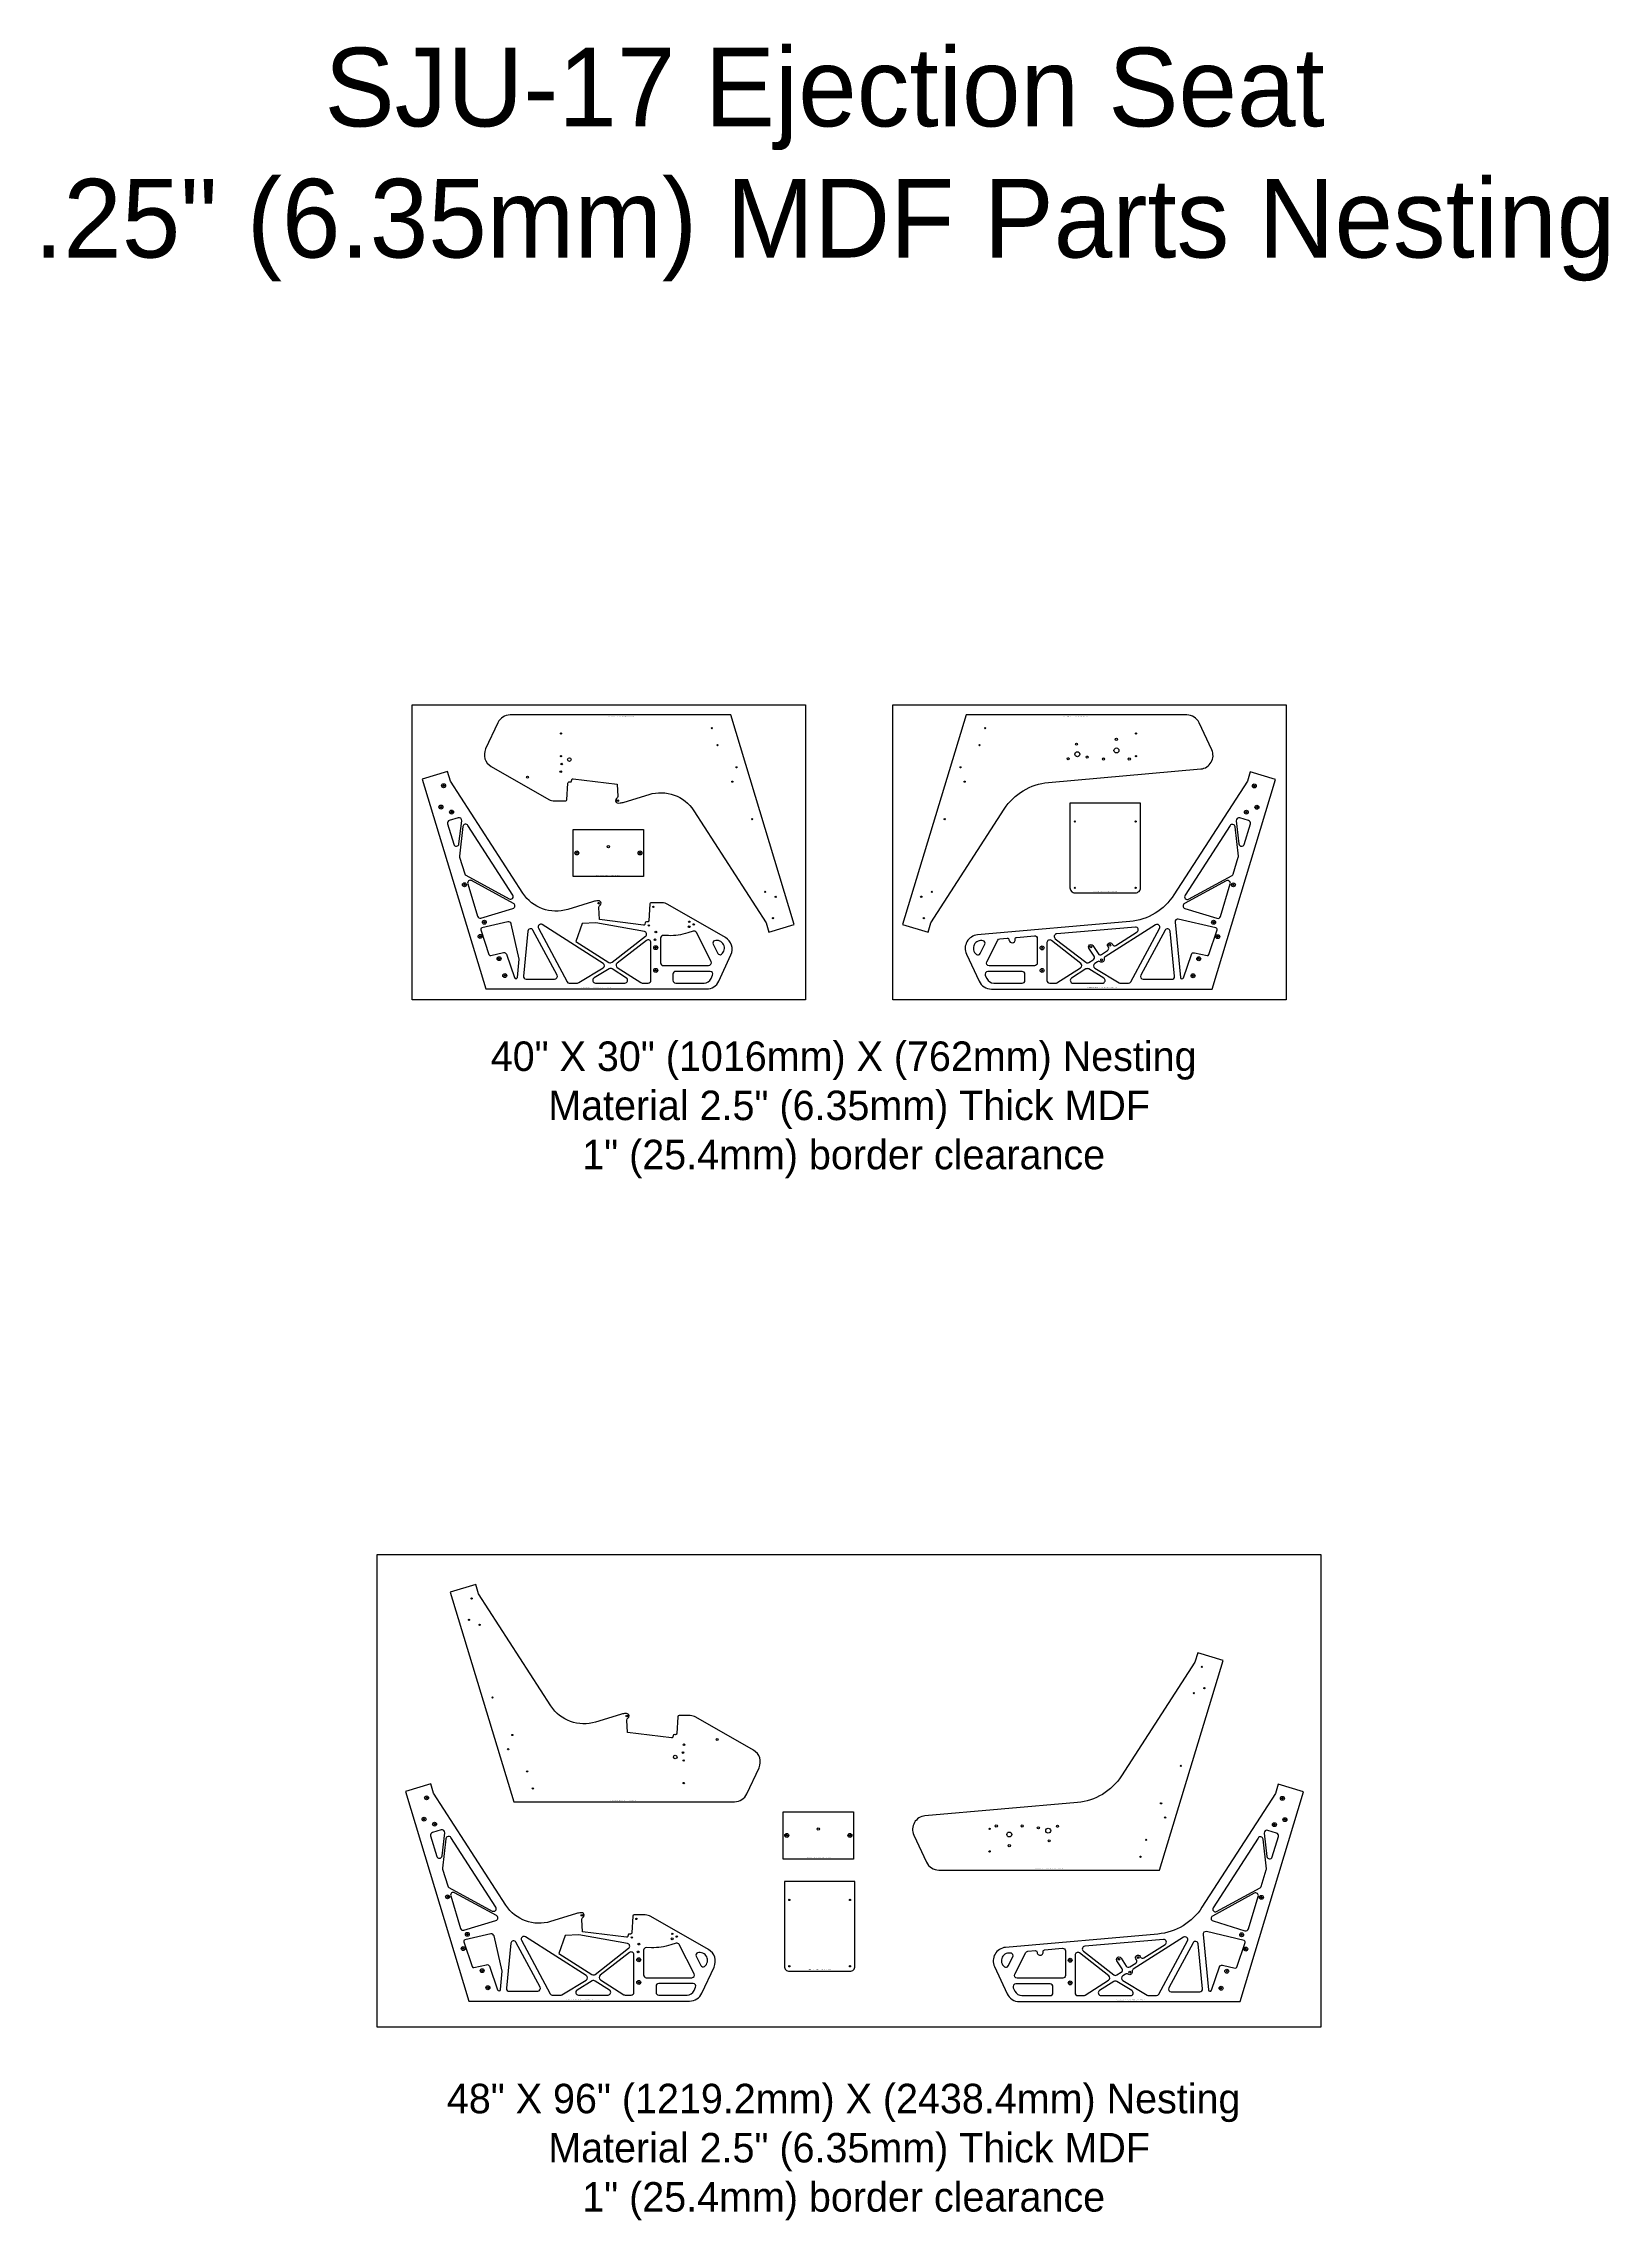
# Model space of a CAD drawing. Extents: x 161 to 320, y -15 to 207.
import ezdxf
from ezdxf.enums import TextEntityAlignment as Align

# ---------------------------------------------------------------- set-up
doc = ezdxf.new("R2010")
doc.units = 0
doc.header["$MEASUREMENT"] = 0
doc.layers.add('Info', color=4, linetype='Continuous')
doc.styles.add('Annotative', font='txt')

msp = doc.modelspace()

# ---------------------------------------------------------------- linework, layer by layer
at = {"color": 6, "linetype": 'Continuous'}
for points in [[(198.8, 139.55), (238.8, 139.55), (238.8, 109.55), (198.8, 109.55)], [(247.66, 139.55), (287.66, 139.55), (287.66, 109.55), (247.66, 109.55)], [(291.23, 5.09), (291.23, 53.09), (195.23, 53.09), (195.23, 5.09)]]:
    msp.add_lwpolyline(points, close=True, dxfattribs=at)
at = {"color": 7, "linetype": 'Continuous'}
for points in [[(214.42, 129.77, 0.396357), (214.54, 129.88), (214.65, 131.59, -0.414214), (214.78, 131.71), (214.89, 131.7, 0.396093), (215.02, 131.81), (215.03, 131.92, -0.414214), (215.17, 132.03), (219.65, 131.47), (219.71, 130.23, -0.26668), (219.6, 130.01, 0.26638), (219.49, 129.78, 0.414505), (219.75, 129.55), (219.94, 129.57, 0.056216), (220.37, 129.65), (222.89, 130.43, -0.336454), (227.44, 128.78), (234.79, 117.38), (235.08, 116.42), (237.66, 117.2), (231.21, 138.52), (208.77, 138.52, 0.291473), (207.53, 137.73), (206.28, 135.06, 0.389422), (206.84, 133.29), (212.7, 129.92, 0.131173), (213.29, 129.77)], [(263.48, 131.66), (278.97, 133.02, 0.520567), (280.09, 134.97), (278.8, 137.73, 0.291473), (277.56, 138.52), (255.12, 138.52), (248.66, 117.21), (251.25, 116.42), (251.53, 117.38), (259, 128.94, -0.230069)], [(224.22, 119.4), (223.09, 119.4, 0.396357), (222.97, 119.29), (222.86, 117.58, -0.414214), (222.73, 117.46), (222.62, 117.47, 0.396093), (222.49, 117.36), (222.47, 117.25, -0.414214), (222.33, 117.14), (217.86, 117.7), (217.8, 118.94, -0.26668), (217.91, 119.17, 0.26638), (218.02, 119.39, 0.414505), (217.75, 119.62), (217.57, 119.6, 0.056216), (217.13, 119.52), (214.62, 118.74, -0.336454), (210.07, 120.39), (202.71, 131.79), (202.42, 132.75), (199.84, 131.97), (206.3, 110.65), (228.74, 110.65, 0.291473), (229.98, 111.44), (231.22, 114.11, 0.389422), (230.66, 115.88), (224.81, 119.25, 0.131173)], [(271.77, 117.5), (256.28, 116.14, 0.520567), (255.15, 114.19), (256.44, 111.43, 0.291473), (257.69, 110.64), (280.13, 110.64), (286.58, 131.95), (284, 132.74), (283.71, 131.78), (276.25, 120.22, -0.230069)], [(272.85, 129.55), (265.68, 129.55), (265.68, 120.93, 0.414214), (266.18, 120.43), (272.35, 120.43, 0.414214), (272.85, 120.93)], [(202.59, 127.79, 0.414214), (202.41, 127.44), (203.04, 125.36, 0.813898), (203.57, 125.41), (203.85, 127.76, 0.53975), (203.49, 128.06)], [(203.63, 124.16, 0.102598), (203.64, 124.06), (204.15, 122.35, 0.197054), (204.27, 122.21), (208.68, 119.81, 0.777147), (209.05, 120.2), (204.48, 127.27, 0.703909), (203.97, 127.16)], [(282.46, 127.14, 0.703909), (281.95, 127.26), (277.38, 120.19, 0.777147), (277.74, 119.79), (282.15, 122.19, 0.197054), (282.27, 122.34), (282.79, 124.04, 0.102598), (282.8, 124.15)], [(282.94, 128.05, 0.53975), (282.58, 127.75), (282.85, 125.4, 0.813898), (283.39, 125.35), (284.02, 127.43, 0.414214), (283.84, 127.77)], [(281.97, 121.33, 0.670768), (281.57, 121.65), (277.32, 119.34, 0.665595), (277.37, 118.83), (280.62, 117.84, 0.414214), (280.97, 118.03)], [(209.21, 111.8, 0.806443), (209.51, 111.83), (209.7, 113.69), (208.87, 117.27, 0.414214), (208.54, 117.48), (205.91, 116.87, 0.441742), (205.79, 116.67), (206.62, 114.15, 0.387211), (206.81, 114.05), (208.1, 114.35, -0.384687), (208.39, 114.18)], [(222.54, 116.01, 0.650491), (222.42, 116.5), (217.48, 117.38), (216.1, 117.31), (215.45, 115.49), (218.82, 113.35, 0.316334), (219.13, 113.37)], [(210.12, 111.95, 0.443282), (210.39, 111.65), (213.29, 111.65, 0.566731), (213.54, 112.05), (211.09, 116.63, 0.741355), (210.57, 116.53)], [(218.23, 112.79, 0.557418), (218.24, 113.25), (212.04, 117.19, 0.771328), (211.65, 116.83), (214.56, 111.39, 0.276543), (214.78, 111.25), (215.62, 111.25, 0.136298), (215.75, 111.29)], [(223.08, 111.53), (223.08, 115.37, 0.623693), (222.64, 115.59), (219.64, 113.27, 0.519371), (219.66, 112.82), (222.06, 111.29, 0.142365), (222.2, 111.25), (222.8, 111.25, 0.414214)], [(227.7, 116.39, 0.368124), (227.37, 116.53), (226.82, 116.35, -0.08422), (224.87, 116.07), (224.35, 116.09, 0.421916), (224.06, 115.81), (224.06, 113.3, 0.414214), (224.34, 113.03), (228.95, 113.03, 0.559535), (229.2, 113.43)], [(229.88, 114.27, 0.469759), (230.25, 114.18, 0.829496), (229.55, 115.56, 0.469759), (229.4, 115.21)], [(257.03, 115.2, 0.469759), (256.87, 115.55, 0.829496), (256.17, 114.17, 0.469759), (256.55, 114.25)], [(260.1, 115.73, -0.414214), (260.25, 115.9), (262.06, 116.06, -0.440011), (262.36, 115.78), (262.36, 113.29, -0.414214), (262.08, 113.01), (257.47, 113.01, -0.559535), (257.22, 113.41), (258.34, 115.61, -0.259017), (258.54, 115.75), (259.31, 115.82, -0.414214), (259.48, 115.67), (259.48, 115.63, 1), (260.11, 115.69)], [(266.78, 113.25), (263.79, 115.57, 0.623693), (263.34, 115.36), (263.34, 111.52, 0.414214), (263.62, 111.24), (264.23, 111.24, 0.142365), (264.36, 111.28), (266.76, 112.8, 0.519371)], [(272.5, 116.45, 0.785441), (272.33, 116.95), (264.33, 116.26, 0.682115), (264.19, 115.76), (267.29, 113.36, 0.316334), (267.61, 113.34), (268.05, 113.62, 0.414214), (268.13, 113.97), (267.6, 114.8, -1), (268.02, 115.06), (268.55, 114.24, 0.414214), (268.9, 114.16), (269.5, 114.55, 0.414214), (269.58, 114.89), (269.53, 114.97, -1), (269.96, 115.23), (270, 115.16, 0.414214), (270.35, 115.08)], [(268.19, 113.24, 0.557418), (268.19, 112.77), (270.68, 111.28, 0.136298), (270.8, 111.24), (271.64, 111.24, 0.276543), (271.86, 111.37), (274.77, 116.81, 0.771328), (274.38, 117.18), (269.26, 113.92, 0.307627), (269.15, 113.67, -0.679565), (268.75, 113.42, 0.307627), (268.47, 113.42)], [(272.89, 112.04, 0.566731), (273.13, 111.64), (276.03, 111.64, 0.443282), (276.31, 111.94), (275.86, 116.52, 0.741355), (275.34, 116.62)], [(219.13, 112.69, 0.284177), (218.84, 112.69), (217.3, 111.77, 0.760102), (217.44, 111.25), (220.44, 111.25, 0.750754), (220.59, 111.76)], [(229.35, 112.04, 0.548619), (229.1, 112.44), (225.6, 112.44, 0.414214), (225.32, 112.16), (225.32, 111.53, 0.414214), (225.6, 111.25), (228.48, 111.25, 0.291473), (229.2, 111.71)], [(261.1, 112.15, 0.414214), (260.82, 112.42), (257.32, 112.42, 0.548619), (257.07, 112.03), (257.23, 111.7, 0.291473), (257.94, 111.24), (260.82, 111.24, 0.414214), (261.1, 111.52)], [(267.58, 112.68, 0.284177), (267.29, 112.68), (265.84, 111.75, 0.750754), (265.98, 111.24), (268.98, 111.24, 0.760102), (269.12, 111.75)], [(225.94, 36.75, 0.396357), (225.81, 36.63), (225.71, 34.93, -0.414214), (225.58, 34.81), (225.47, 34.82, 0.396093), (225.33, 34.71), (225.32, 34.6, -0.414214), (225.18, 34.49), (220.71, 35.05), (220.64, 36.29, -0.26668), (220.76, 36.51, 0.26638), (220.87, 36.73, 0.414505), (220.6, 36.96), (220.41, 36.95, 0.056216), (219.98, 36.87), (217.46, 36.09, -0.336454), (212.92, 37.74), (205.56, 49.14), (205.27, 50.09), (202.69, 49.31), (209.14, 28), (231.58, 28, 0.291473), (232.83, 28.79), (234.07, 31.45, 0.389422), (233.51, 33.23), (227.66, 36.59, 0.131173), (227.07, 36.75)], [(266.43, 27.9), (250.94, 26.55, 0.520567), (249.81, 24.6), (251.1, 21.84, 0.291473), (252.35, 21.04), (274.79, 21.04), (281.24, 42.36), (278.66, 43.14), (278.37, 42.18), (270.91, 30.62, -0.230069)], [(222.5, 16.48), (221.37, 16.48, 0.396357), (221.24, 16.36), (221.14, 14.65, -0.414214), (221, 14.54), (220.89, 14.54, 0.396093), (220.76, 14.44), (220.75, 14.33, -0.414214), (220.61, 14.22), (216.13, 14.77), (216.07, 16.02, -0.26668), (216.18, 16.24, 0.26638), (216.3, 16.46, 0.414505), (216.03, 16.69), (215.84, 16.68, 0.056216), (215.41, 16.59), (212.89, 15.81, -0.336454), (208.35, 17.47), (200.99, 28.86), (200.7, 29.82), (198.12, 29.04), (204.57, 7.72), (227.01, 7.72, 0.291473), (228.26, 8.52), (229.5, 11.18, 0.389422), (228.94, 12.96), (223.09, 16.32, 0.131173)], [(274.62, 14.54), (259.13, 13.18, 0.520567), (258.01, 11.23), (259.29, 8.47, 0.291473), (260.54, 7.67), (282.98, 7.67), (289.43, 28.99), (286.85, 29.77), (286.56, 28.82), (279.1, 17.26, -0.230069)], [(200.87, 24.86, 0.414214), (200.68, 24.52), (201.31, 22.44, 0.813898), (201.85, 22.48), (202.12, 24.84, 0.53975), (201.77, 25.13)], [(201.9, 21.23, 0.102598), (201.91, 21.13), (202.43, 19.43, 0.197054), (202.55, 19.28), (206.96, 16.88, 0.777147), (207.32, 17.27), (202.75, 24.35, 0.703909), (202.25, 24.23)], [(285.31, 24.18, 0.703909), (284.8, 24.3), (280.23, 17.22, 0.777147), (280.59, 16.83), (285.01, 19.23, 0.197054), (285.12, 19.38), (285.64, 21.08, 0.102598), (285.65, 21.18)], [(285.79, 25.08, 0.53975), (285.43, 24.79), (285.7, 22.43, 0.813898), (286.24, 22.38), (286.87, 24.46, 0.414214), (286.69, 24.81)], [(243.82, 19.89), (236.65, 19.89), (236.65, 11.26, 0.414214), (237.15, 10.76), (243.32, 10.76, 0.414214), (243.82, 11.26)], [(284.82, 18.37, 0.670768), (284.42, 18.69), (280.17, 16.37, 0.665595), (280.22, 15.87), (283.47, 14.88, 0.414214), (283.82, 15.07)], [(207.48, 8.87, 0.806443), (207.79, 8.9), (207.97, 10.76), (207.14, 14.34, 0.414214), (206.81, 14.55), (204.18, 13.94, 0.441742), (204.07, 13.74), (204.9, 11.23, 0.387211), (205.08, 11.12), (206.37, 11.42, -0.384687), (206.67, 11.26)], [(208.39, 9.02, 0.443282), (208.67, 8.72), (211.57, 8.72, 0.566731), (211.81, 9.13), (209.36, 13.7, 0.741355), (208.84, 13.6)], [(216.51, 9.86, 0.557418), (216.51, 10.33), (210.32, 14.26, 0.771328), (209.93, 13.9), (212.84, 8.46, 0.276543), (213.06, 8.33), (213.89, 8.33, 0.136298), (214.02, 8.36)], [(220.82, 13.09, 0.650491), (220.7, 13.58), (215.76, 14.45), (214.37, 14.38), (213.73, 12.56), (217.09, 10.43, 0.316334), (217.41, 10.44)], [(225.97, 13.46, 0.368124), (225.64, 13.6), (225.1, 13.43, -0.08422), (223.14, 13.15), (222.62, 13.16, 0.421916), (222.34, 12.89), (222.34, 10.38, 0.414214), (222.61, 10.1), (227.23, 10.1, 0.559535), (227.47, 10.5)], [(275.35, 13.48, 0.785441), (275.18, 13.99), (267.18, 13.29, 0.682115), (267.04, 12.8), (270.14, 10.39, 0.316334), (270.46, 10.38), (270.9, 10.66, 0.414214), (270.98, 11), (270.45, 11.83, -1), (270.88, 12.1), (271.4, 11.27, 0.414214), (271.75, 11.2), (272.36, 11.58, 0.414214), (272.43, 11.93), (272.38, 12, -1), (272.81, 12.27), (272.85, 12.19, 0.414214), (273.2, 12.12)], [(271.04, 10.28, 0.557418), (271.04, 9.81), (273.53, 8.31, 0.136298), (273.66, 8.28), (274.49, 8.28, 0.276543), (274.71, 8.41), (277.62, 13.85, 0.771328), (277.23, 14.21), (272.11, 10.96, 0.307627), (272, 10.7, -0.679565), (271.61, 10.45, 0.307627), (271.32, 10.46)], [(275.74, 9.08, 0.566731), (275.98, 8.67), (278.88, 8.67, 0.443282), (279.16, 8.97), (278.71, 13.55, 0.741355), (278.19, 13.65)], [(221.35, 8.6), (221.35, 12.44, 0.623693), (220.91, 12.66), (217.92, 10.34, 0.519371), (217.94, 9.89), (220.34, 8.37, 0.142365), (220.47, 8.33), (221.08, 8.33, 0.414214)], [(228.15, 11.34, 0.469759), (228.53, 11.25, 0.829496), (227.83, 12.63, 0.469759), (227.67, 12.28)], [(259.88, 12.23, 0.469759), (259.72, 12.58, 0.829496), (259.02, 11.2, 0.469759), (259.4, 11.29)], [(262.95, 12.76, -0.414214), (263.1, 12.93), (264.91, 13.09, -0.440011), (265.21, 12.82), (265.21, 10.33, -0.414214), (264.94, 10.05), (260.32, 10.05, -0.559535), (260.08, 10.45), (261.19, 12.65, -0.259017), (261.39, 12.78), (262.16, 12.85, -0.414214), (262.33, 12.71), (262.33, 12.67, 1), (262.96, 12.72)], [(269.63, 10.29), (266.64, 12.61, 0.623693), (266.2, 12.39), (266.2, 8.55, 0.414214), (266.47, 8.28), (267.08, 8.28, 0.142365), (267.21, 8.32), (269.61, 9.84, 0.519371)], [(217.41, 9.76, 0.284177), (217.12, 9.77), (215.58, 8.84, 0.760102), (215.72, 8.33), (218.72, 8.33, 0.750754), (218.86, 8.84)], [(227.63, 9.12, 0.548619), (227.38, 9.51), (223.87, 9.51, 0.414214), (223.6, 9.23), (223.6, 8.6, 0.414214), (223.87, 8.33), (226.76, 8.33, 0.291473), (227.47, 8.78)], [(263.95, 9.18, 0.414214), (263.68, 9.46), (260.17, 9.46, 0.548619), (259.92, 9.07), (260.08, 8.73, 0.291473), (260.79, 8.28), (263.68, 8.28, 0.414214), (263.95, 8.55)], [(270.44, 9.72, 0.284177), (270.15, 9.71), (268.69, 8.79, 0.750754), (268.84, 8.28), (271.83, 8.28, 0.760102), (271.97, 8.79)]]:
    msp.add_lwpolyline(points, format="xyb", close=True, dxfattribs=at)
for points in [[(222.34, 122.07), (215.17, 122.07), (215.17, 126.88), (222.34, 126.88)], [(243.69, 22.16), (236.51, 22.16), (236.51, 26.97), (243.69, 26.97)]]:
    msp.add_lwpolyline(points, close=True, dxfattribs=at)
for points in [[(205.8, 117.86), (209.06, 118.84, 0.665595), (209.11, 119.35), (204.85, 121.67, 0.670768), (204.46, 121.34)], [(204.46, 121.34), (205.46, 118.04, 0.414214), (205.8, 117.86)], [(278.33, 114.33), (279.61, 114.04, 0.387211), (279.8, 114.14), (280.63, 116.66, 0.441742), (280.52, 116.86), (276.69, 117.74, 0.512979), (276.36, 117.45), (276.91, 111.82, 0.806443), (277.22, 111.78)], [(277.22, 111.78), (278.03, 114.17, -0.384687), (278.33, 114.33)], [(204.08, 14.93), (207.33, 15.92, 0.665595), (207.39, 16.42), (203.13, 18.74, 0.670768), (202.73, 18.42)], [(202.73, 18.42), (203.73, 15.11, 0.414214), (204.08, 14.93)], [(281.18, 11.37), (282.47, 11.07, 0.387211), (282.65, 11.18), (283.48, 13.69, 0.441742), (283.37, 13.89), (279.55, 14.78, 0.512979), (279.21, 14.48), (279.76, 8.86, 0.806443), (280.07, 8.82)], [(280.07, 8.82), (280.88, 11.21, -0.384687), (281.18, 11.37)]]:
    msp.add_lwpolyline(points, format="xyb", dxfattribs=at)
for centre, radius in [((213.94, 136.63), 0.0625), ((229.27, 137.17), 0.0625), ((229.85, 135.44), 0.0625), ((256.48, 135.44), 0.0625), ((257.06, 137.17), 0.0625), ((266.34, 135.54), 0.111), ((270.4, 134.91), 0.25), ((270.4, 136.03), 0.111), ((272.39, 136.63), 0.0625), ((213.94, 134.32), 0.0625), ((214.01, 133.52), 0.0847), ((214.79, 133.98), 0.187), ((231.78, 133.19), 0.0625), ((254.55, 133.19), 0.0625), ((265.5, 134.06), 0.11), ((266.43, 134.52), 0.25), ((267.43, 134.23), 0.11), ((269.09, 134.03), 0.11), ((271.71, 134.03), 0.11), ((272.39, 134.33), 0.0625), ((202.01, 131.32), 0.2), ((210.53, 132.19), 0.0967), ((213.92, 132.74), 0.0847), ((231.36, 131.73), 0.0625), ((254.97, 131.73), 0.0625), ((284.42, 131.3), 0.2), ((201.74, 129.15), 0.2), ((202.82, 128.64), 0.2), ((219.72, 129.8), 0.0787), ((283.61, 128.63), 0.2), ((284.68, 129.13), 0.2), ((233.38, 127.92), 0.0625), ((252.95, 127.92), 0.0625), ((266.18, 127.68), 0.0625), ((272.35, 127.68), 0.0625), ((215.55, 124.48), 0.2), ((218.76, 125.13), 0.125), ((221.97, 124.48), 0.2), ((204.13, 121.25), 0.2), ((234.69, 120.53), 0.0625), ((235.77, 120.02), 0.0625), ((250.56, 120.03), 0.0625), ((251.64, 120.53), 0.0625), ((266.18, 120.93), 0.0625), ((272.35, 120.93), 0.0625), ((282.29, 121.24), 0.2), ((206.15, 117.44), 0.2), ((217.78, 119.37), 0.0787), ((223.33, 119), 0.068), ((226.98, 117.49), 0.068), ((235.5, 117.85), 0.0625), ((250.83, 117.86), 0.0625), ((280.28, 117.43), 0.2), ((205.72, 115.99), 0.2), ((222.87, 117.12), 0.068), ((223.5, 115.65), 0.0848), ((223.59, 116.44), 0.0848), ((226.98, 116.98), 0.0968), ((227.43, 117.21), 0.068), ((269.74, 115.1), 0.0968), ((280.7, 115.97), 0.2), ((207.65, 113.73), 0.2), ((223.57, 114.85), 0.2), ((262.85, 114.83), 0.2), ((267.81, 114.93), 0.0968), ((268.9, 113.62), 0.0968), ((278.77, 113.72), 0.2), ((208.23, 112.01), 0.2), ((223.57, 112.54), 0.2), ((262.85, 112.53), 0.2), ((278.19, 111.99), 0.2), ((204.86, 48.66), 0.0625), ((204.59, 46.49), 0.0625), ((205.67, 45.98), 0.0625), ((279.08, 41.71), 0.0625), ((206.98, 38.6), 0.0625), ((278.27, 39.03), 0.0625), ((279.34, 39.54), 0.0625), ((220.63, 36.71), 0.0787), ((208.57, 33.33), 0.0625), ((208.99, 34.78), 0.0625), ((226.44, 33.78), 0.0847), ((229.82, 34.33), 0.0967), ((210.5, 31.08), 0.0625), ((225.56, 32.54), 0.187), ((226.35, 33), 0.0847), ((226.42, 32.19), 0.0625), ((276.95, 31.64), 0.0625), ((211.08, 29.35), 0.0625), ((226.42, 29.89), 0.0625), ((200.28, 28.39), 0.2), ((274.94, 27.83), 0.0625), ((287.27, 28.34), 0.2), ((200.02, 26.22), 0.2), ((201.09, 25.71), 0.2), ((236.89, 24.57), 0.2), ((240.1, 25.22), 0.125), ((243.31, 24.57), 0.2), ((257.51, 25.24), 0.0625), ((258.19, 25.53), 0.11), ((259.51, 24.66), 0.25), ((260.82, 25.53), 0.11), ((262.47, 25.34), 0.11), ((263.47, 25.05), 0.25), ((264.41, 25.5), 0.11), ((275.36, 26.38), 0.0625), ((286.46, 25.66), 0.2), ((287.53, 26.17), 0.2), ((257.51, 22.94), 0.0625), ((259.51, 23.53), 0.111), ((263.56, 24.02), 0.111), ((272.85, 22.4), 0.0625), ((273.43, 24.12), 0.0625), ((202.41, 18.32), 0.2), ((237.15, 18.01), 0.0625), ((243.32, 18.01), 0.0625), ((285.14, 18.27), 0.2), ((216.06, 16.44), 0.0787), ((221.6, 16.07), 0.068), ((204.42, 14.51), 0.2), ((221.14, 14.2), 0.068), ((221.86, 13.51), 0.0848), ((225.25, 14.05), 0.0968), ((225.25, 14.56), 0.068), ((225.71, 14.28), 0.068), ((283.13, 14.46), 0.2), ((204, 13.06), 0.2), ((221.85, 11.92), 0.2), ((221.78, 12.72), 0.0848), ((237.15, 11.26), 0.0625), ((243.32, 11.26), 0.0625), ((265.7, 11.87), 0.2), ((270.66, 11.97), 0.0968), ((272.6, 12.14), 0.0968), ((283.55, 13.01), 0.2), ((205.93, 10.81), 0.2), ((206.51, 9.08), 0.2), ((221.85, 9.62), 0.2), ((265.7, 9.57), 0.2), ((271.75, 10.65), 0.0968), ((281.04, 9.03), 0.2), ((281.62, 10.76), 0.2)]:
    msp.add_circle(centre, radius, dxfattribs=at)
for centre in [(202.01, 131.32), (284.42, 131.3), (201.74, 129.15), (202.82, 128.64), (283.61, 128.63), (284.68, 129.13), (215.55, 124.48), (221.97, 124.48), (204.13, 121.25), (282.29, 121.24), (206.15, 117.44), (280.28, 117.43), (205.72, 115.99), (280.7, 115.97), (207.65, 113.73), (223.57, 114.85), (262.85, 114.83), (278.77, 113.72), (208.23, 112.01), (223.57, 112.54), (262.85, 112.53), (278.19, 111.99), (200.28, 28.39), (287.27, 28.34), (200.02, 26.22), (201.09, 25.71), (236.89, 24.57), (243.31, 24.57), (286.46, 25.66), (287.53, 26.17), (202.41, 18.32), (285.14, 18.27), (204.42, 14.51), (283.13, 14.46), (204, 13.06), (221.85, 11.92), (265.7, 11.87), (283.55, 13.01), (205.93, 10.81), (206.51, 9.08), (221.85, 9.62), (265.7, 9.57), (281.04, 9.03), (281.62, 10.76)]:
    msp.add_circle(centre, 0.065)

# ---------------------------------------------------------------- texts
at = {"layer": 'Info', "color": 4, "linetype": 'Continuous'}
for s, p in [('40" X 30" (1016mm) X (762mm) Nesting ', (243.23, 102.31)), ('Material 2.5" (6.35mm) Thick MDF', (243.23, 97.31)), ('1" (25.4mm) border clearance ', (243.23, 92.31)), ('48" X 96" (1219.2mm) X (2438.4mm) Nesting ', (243.23, -3.69)), ('Material 2.5" (6.35mm) Thick MDF', (243.23, -8.69)), ('1" (25.4mm) border clearance ', (243.23, -13.69))]:
    msp.add_text(s, height=3, dxfattribs=at).set_placement(p, align=Align.CENTER)
at = {"layer": 'Info', "color": 4, "linetype": 'Continuous', "insert": (240.74, 206.37), "char_height": 8, "attachment_point": 2}
msp.add_mtext_dynamic_manual_height_columns('SJU-17 Ejection Seat \\P.25" (6.35mm) MDF Parts Nesting', width=208.7087, gutter_width=15, heights=[0], dxfattribs=at)
at = {"layer": 'Info', "char_height": 0.05, "attachment_point": 2, "rotation": 180, "style": 'Annotative'}
for s, insert in [('RH Seat Bucket Exterior - Qty 1 - PN# OH3A2A-33 - CNC - Item 24 - Thick .25" (6.35mm)', (219.98, 138.34)), ('LH Seat Bucket Exterior - Qty 1 - PN# OH3A2A-31 - CNC - Item 22 - Thick .25" (6.35mm)', (266.33, 138.34))]:
    msp.add_mtext_dynamic_manual_height_columns(s, width=5.3173, gutter_width=0.625, heights=[0.083], dxfattribs=dict(at, insert=insert))
at = {"layer": 'Info', "char_height": 0.05, "attachment_point": 2, "style": 'Annotative'}
for s, width, insert in [('Upper Rail Cap - Qty 1 - PN# OH3A2A-57 - CNC - Item 48 - Thick .25" (6.35mm)', 3.6327, (218.76, 122.25)), ('Aft Rail Cap - Qty 1 - PN# OH3A2A-58 - CNC - Item 49 - Thick .25" (6.35mm)', 3.6327, (269.27, 120.61)), ('RH Seat Bucket Exterior Detail - Qty 1 - PN# OH3A2A-34 - CNC - Item 25 - Thick .25" (6.35mm)', 4.4444, (217.52, 110.83)), ('LH Seat Bucket Exterior Detail - Qty 1 - PN# OH3A2A-32 - CNC - Item 23 - Thick .25" (6.35mm)', 5.3173, (268.92, 110.81)), ('RH Seat Bucket Exterior - Qty 1 - PN# OH3A2A-33 - CNC - Item 24 - Thick .25" (6.35mm)', 5.3173, (220.37, 28.18)), ('Upper Rail Cap - Qty 1 - PN# OH3A2A-57 - CNC - Item 48 - Thick .25" (6.35mm)', 3.6327, (240.1, 22.34)), ('LH Seat Bucket Exterior - Qty 1 - PN# OH3A2A-31 - CNC - Item 22 - Thick .25" (6.35mm)', 5.3173, (263.57, 21.23)), ('Aft Rail Cap - Qty 1 - PN# OH3A2A-58 - CNC - Item 49 - Thick .25" (6.35mm)', 3.6327, (240.24, 10.94)), ('RH Seat Bucket Exterior Detail - Qty 1 - PN# OH3A2A-34 - CNC - Item 25 - Thick .25" (6.35mm)', 4.4444, (215.8, 7.9)), ('LH Seat Bucket Exterior Detail - Qty 1 - PN# OH3A2A-32 - CNC - Item 23 - Thick .25" (6.35mm)', 5.3173, (271.77, 7.85))]:
    msp.add_mtext_dynamic_manual_height_columns(s, width=width, gutter_width=0.625, heights=[0.083], dxfattribs=dict(at, insert=insert))

doc.saveas('drawing.dxf')
